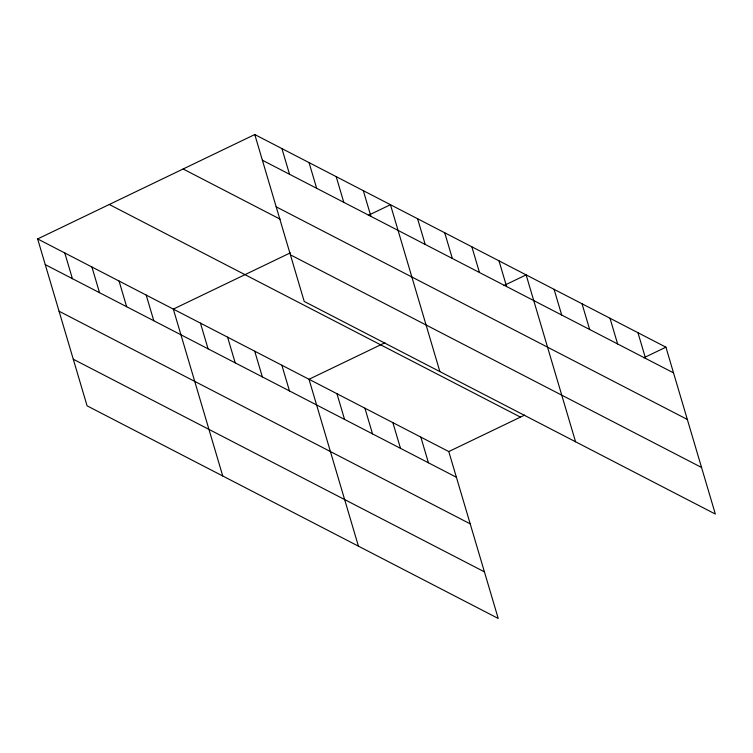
<?xml version="1.0" encoding="UTF-8"?>
<svg xmlns="http://www.w3.org/2000/svg" width="753" height="753" viewBox="0 0 753 753"><rect width="100%" height="100%" fill="white"/><g stroke="black" fill="none" stroke-linecap="round" stroke-linejoin="round"><path stroke-width="1.13" d="M37.65 238.936L448.788 451.565L498.222 618.458L87.084 405.829L37.65 238.936L254.778 134.542L665.916 347.171L715.35 514.064L304.212 301.435L254.778 134.542M290.329 252.857L173.322 309.106L222.756 475.99M368.33 215.349L390.449 204.712L439.884 371.596M384.868 342.794L309.003 379.277L358.437 546.16M504.002 285.519L526.131 274.883L575.565 441.766M448.788 451.565L524.662 415.091M643.787 357.816L665.916 347.171M262.383 160.229L673.521 372.867M276.191 206.83L687.329 419.459M183.13 168.992L280.182 219.189M290.413 254.834L701.551 467.462M109.298 204.487L520.436 417.115M45.255 264.623L456.393 477.251M59.063 311.224L470.201 523.853M73.286 359.228L484.424 571.856M637.96 332.713L645.566 358.4M610.005 318.255L617.611 343.942M582.041 303.798L589.655 329.485M554.086 289.34L561.691 315.027M498.994 260.849L506.6 286.535M471.858 246.815L479.463 272.501M444.722 232.781L452.337 258.467M417.586 218.747L425.2 244.433M363.322 190.678L370.928 216.365M420.833 437.107L428.438 462.794M336.186 176.644L343.792 202.331M392.878 422.649L400.483 448.336M309.05 162.61L316.655 188.297M364.913 408.192L372.528 433.879M281.914 148.576L289.519 174.263M336.958 393.734L344.563 419.421M281.867 365.243L289.472 390.929M254.73 351.209L262.336 376.895M227.594 337.175L235.209 362.861M200.458 323.141L208.073 348.827M146.195 295.072L153.8 320.759M119.059 281.038L126.664 306.725M91.922 267.004L99.528 292.691M64.786 252.97L72.392 278.657"/></g></svg>
